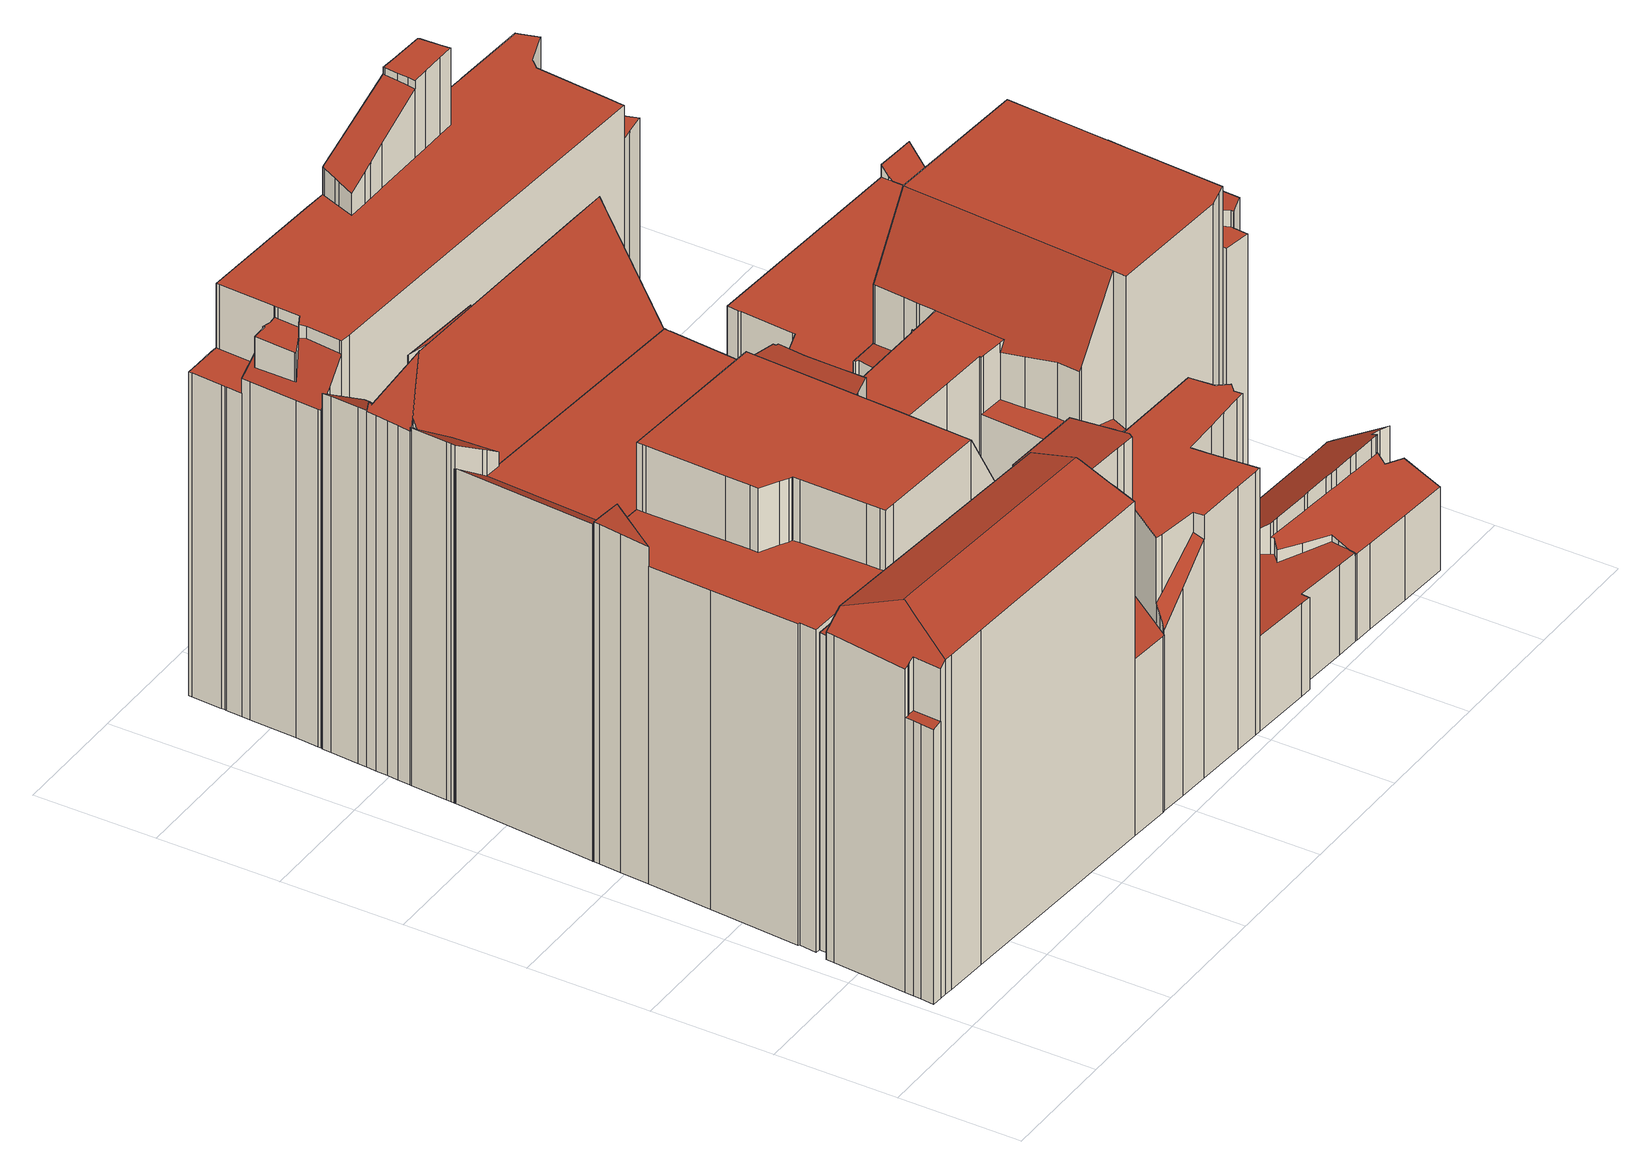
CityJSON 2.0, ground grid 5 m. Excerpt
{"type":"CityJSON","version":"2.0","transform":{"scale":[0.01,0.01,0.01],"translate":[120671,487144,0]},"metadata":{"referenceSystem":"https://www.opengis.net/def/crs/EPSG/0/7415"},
"CityObjects":{
"building1":{"type":"Building","attributes":{"dak_type":"slanted","data_area":122.08,"data_coverage":0.781,"geconstateerd":false,"gid":14482954,"h_dak_50p":11.7,"h_dak_70p":15.07,"h_dak_max":15.77,"h_dak_min":3.87,"h_maaiveld":0.478,"kas_warenhuis":false,"lod11_replace":false,"ondergronds_type":"above ground","oorspronkelijkbouwjaar":1865,"pw_actueel":"yes","pw_bron":"ahn3","reconstructie_methode":"tudelft3d-geoflow","reconstruction_skipped":false,"rmse_lod12":5.61,"rmse_lod13":1.12,"rmse_lod22":0.41,"rn":1,"status":"Pand in gebruik","t_run":332.65,"val3dity_codes_lod12":"[]","val3dity_codes_lod13":"[]","val3dity_codes_lod22":"[]"},"children":["building1-1"]},
"building1-1":{"type":"BuildingPart","parents":["building1"],"geometry":[{"type":"Solid","lod":"2.2","boundaries":[[[[0,1,2,3,4,5,6,7,8,9,10,11,12,13,14,15,16,17,18,19,20,21,22,23,24,25,26,27,28,29,30,31,32,33,34,35,36,37,38,39,40,41,42,43,44,45,46,47,48]],[[49,22,21,50]],[[51,11,10,52]],[[53,54,55,56]],[[57,42,41,54,53]],[[58,59,60,61]],[[62,63,64,65]],[[66,12,11,51]],[[67,68,69,70]],[[71,44,43,72]],[[73,45,44,71]],[[74,46,45,73]],[[72,43,42,57]],[[56,55,75]],[[54,41,40,76]],[[52,10,9,77]],[[78,79,80,81]],[[82,7,6,83]],[[84,85,86,87]],[[88,13,12,66]],[[89,90,91,92]],[[93,88,94,95]],[[96,97,98,99]],[[97,100,101,102]],[[103,104,105,106]],[[107,27,26,108]],[[109,110,85,84]],[[110,111,112,113]],[[114,115,116,117]],[[118,50,21,20,63,62]],[[119,120,121,122]],[[95,94,90,89]],[[123,15,14,124]],[[81,80,16,15,123]],[[125,126,50,118]],[[102,101,127,128]],[[128,127,129,130,131]],[[132,33,32,133]],[[134,34,33,132]],[[135,29,28,136]],[[136,28,27,107]],[[137,138,139,140]],[[141,142,143,144]],[[108,26,25,145]],[[146,147,138,137]],[[148,77,9,8,149]],[[92,91,77,148]],[[150,39,38,151]],[[151,38,37,152]],[[153,19,18,154]],[[155,17,16,80]],[[156,157,75]],[[158,159,79,78]],[[160,161,111,110,109]],[[162,163,164,165]],[[149,8,7,82]],[[166,167,163,162]],[[168,169,170,171]],[[169,172,173,174]],[[175,176,126,125]],[[106,105,176,175]],[[83,6,5,177,178]],[[179,4,3,180]],[[124,14,13,88,93]],[[131,130,181,182]],[[99,98,183,184]],[[184,183,104,103]],[[185,186,120,119]],[[145,25,24,187]],[[187,24,23,188]],[[189,190,157,156]],[[165,164,190,189]],[[70,69,147,146]],[[191,192,59,58]],[[177,5,4,179]],[[182,181,193,194]],[[144,143,195,196]],[[197,30,29,135]],[[140,139,198,199]],[[63,20,19,153]],[[200,201,188,202]],[[122,121,172,169,168]],[[171,170,68,67]],[[174,173,167,166]],[[194,193,203,204]],[[204,203,1,0,205]],[[76,40,39,150]],[[206,207,208,209]],[[209,208,31,30,197]],[[210,211,100,97,96]],[[212,213,214,215]],[[216,217,192,191]],[[218,48,47,219,220]],[[220,219,213,212]],[[219,47,46,74]],[[221,222,201,200]],[[223,224,222,221]],[[225,226,224,223]],[[227,185,226,225]],[[61,60,186,185,227]],[[133,32,31,208]],[[154,18,17,155]],[[202,188,23,22,49]],[[199,198,142,141]],[[196,195,207,206]],[[228,35,34,134]],[[229,36,35,228]],[[152,37,36,229]],[[205,0,48,218]],[[215,214,217,216]],[[117,116,161,160]],[[178,177,115,114]],[[230,231,232,233]],[[130,129,231,230]],[[233,232,180,234]],[[234,180,3,2,235]],[[235,2,1,203]],[[113,112,211,210]],[[65,64,236,86]],[[87,86,236,159,158]],[[123,124,93,95,89,92,148,149,237,238,239,240,158,78,81]],[[90,94,88,66,51,52,77,91]],[[239,238,237,149,82,83,178,114,117,160,109,241,240]],[[152,229,228,134,132,133,208,207,195,143,142,198,139,138,147,69,68,170,169,174,166,162,165,189,156,75,55,54,76,150,151]],[[163,167,173,172,121,120,186,60,59,192,217,214,213,219,74,73,71,72,57,53,56,75,157,190,164]],[[210,96,99,184,103,106,175,125,118,62,65,86,85,110,113]],[[159,236,64,63,153,154,155,80,79]],[[119,122,168,171,67,70,146,137,140,199,141,144,196,206,209,197,135,136,107,108,145,187,188,201,222,224,226,185]],[[220,212,215,216,191,58,61,227,225,223,221,200,202,49,50,126,176,105,104,183,98,97,102,128,131,182,194,204,205,218]],[[180,232,231,129,127,101,100,211,112,111,161,116,115,177,179]],[[235,203,193,181,130,230,233,234]],[[87,158,240,241,109,84]]]],"semantics":{"surfaces":[{"type":"GroundSurface"},{"type":"WallSurface","on_footprint_edge":true},{"type":"WallSurface","on_footprint_edge":false},{"type":"RoofSurface"}],"values":[[0,1,1,2,1,2,2,1,2,1,1,1,1,2,1,1,2,1,2,1,2,2,2,2,2,1,2,2,2,1,2,2,1,1,2,2,2,1,1,1,1,2,2,1,2,1,2,1,1,1,1,2,2,2,2,1,2,2,2,2,2,1,1,1,2,2,2,2,1,1,2,2,2,2,1,2,2,1,2,1,2,2,2,2,2,1,1,2,1,2,2,2,1,2,1,2,2,2,2,2,1,1,1,2,2,1,1,1,1,2,2,2,2,2,2,1,1,2,2,2,3,3,3,3,3,3,3,3,3,3,3,3]]}}]},
"building2":{"type":"Building","attributes":{"dak_type":"slanted","data_area":215.02,"data_coverage":0.918,"geconstateerd":false,"gid":14482125,"h_dak_50p":16.56,"h_dak_70p":16.79,"h_dak_max":19.2,"h_dak_min":4.16,"h_maaiveld":0.492,"kas_warenhuis":false,"lod11_replace":false,"ondergronds_type":"above ground","oorspronkelijkbouwjaar":1978,"pw_actueel":"yes","pw_bron":"ahn3","reconstructie_methode":"tudelft3d-geoflow","reconstruction_skipped":false,"rmse_lod12":2.72,"rmse_lod13":2.87,"rmse_lod22":0.276,"rn":1,"status":"Pand in gebruik","t_run":396.36,"val3dity_codes_lod12":"[]","val3dity_codes_lod13":"[]","val3dity_codes_lod22":"[]"},"children":["building2-1"]},
"building2-1":{"type":"BuildingPart","parents":["building2"],"geometry":[{"type":"Solid","lod":"2.2","boundaries":[[[[242,243,244,245,246,247,248,249,250,251,252,253,254,255,256,257,258,259,260,261,262,263,264,265,266,267,268,269,270,271,272,273,274,275,276,277,278,279,280,281,282,283,284,285,286,287,288,289,290,291,292,293,294]],[[295,258,257,296]],[[297,298,299,300]],[[300,299,262,261,301]],[[302,259,258,295,303]],[[304,260,259,302]],[[305,256,255,306]],[[307,250,249,308]],[[309,251,250,307]],[[310,248,247,311]],[[303,295,312,313]],[[314,315,316,317]],[[318,263,262,299]],[[319,320,321,322,323]],[[324,325,326,327]],[[328,329,330,331]],[[332,333,334,335]],[[336,337,338,339]],[[340,341,342,343]],[[344,345,346,347]],[[343,342,348,349]],[[350,351,333,332]],[[352,254,253,353]],[[354,355,356,357]],[[358,291,290,356]],[[359,292,291,358,360]],[[361,362,363,364,365]],[[366,367,363,362]],[[347,346,282,281,368]],[[369,370,368,371]],[[372,373,374,375]],[[376,377,378,379]],[[357,356,290,289,380]],[[381,382,383,384]],[[385,269,268,383]],[[386,270,269,385]],[[387,275,274,388]],[[389,276,275,387]],[[390,391,392,393]],[[323,322,370,369]],[[301,261,260,304]],[[379,378,394,395]],[[396,397,398,399]],[[400,401,402,403]],[[404,293,292,359]],[[360,358,405,406]],[[407,408,409,410]],[[411,288,287,412]],[[410,409,413,414]],[[415,411,416,417]],[[349,348,252,251,309,418]],[[353,253,252,348]],[[418,309,419,420]],[[420,419,421,351,350]],[[351,421,337,336]],[[406,405,422,423]],[[424,242,294,425]],[[393,392,401,400]],[[426,427,428,429]],[[430,280,279,431]],[[432,433,434,435]],[[436,430,437,438]],[[439,264,263,318]],[[440,266,265,441]],[[441,265,264,439]],[[442,443,444]],[[306,255,254,352,445]],[[445,352,446,447]],[[296,257,256,305]],[[448,449,450]],[[313,312,451,449,448]],[[452,453,454,455]],[[456,457,453,452]],[[455,454,355,354]],[[425,294,293,404]],[[458,286,285,408,407]],[[459,460,461,462]],[[375,374,463,464]],[[465,466,320,319]],[[462,461,467,468]],[[468,467,382,381]],[[469,267,266,440]],[[384,383,268,267,469]],[[438,437,373,372]],[[408,285,284,470]],[[470,284,283,471]],[[414,413,472,473]],[[473,472,474,475]],[[476,477,475,478]],[[479,396,480,481]],[[481,480,482,483]],[[484,485,397,396,479]],[[486,487,488,489]],[[490,272,271,491]],[[491,271,270,386]],[[492,273,272,490]],[[493,494,377,376]],[[399,398,477,476]],[[395,394,485,484]],[[495,245,244,496]],[[322,321,325,324]],[[497,474,498]],[[499,364,498]],[[335,334,457,456]],[[500,311,247,246,501]],[[403,402,502,311,500]],[[339,338,502,402]],[[308,249,248,310]],[[464,463,503,504]],[[504,503,505,506]],[[507,508,509,510]],[[443,442,466,465]],[[365,364,499,433,432]],[[371,368,281,280,430,436]],[[412,287,286,458]],[[417,416,494,493]],[[380,289,288,411,415]],[[471,283,282,346]],[[435,434,345,344]],[[327,326,362,361]],[[449,451,487,486]],[[489,488,447,511]],[[501,246,245,495]],[[511,447,446,341,340]],[[510,509,460,459]],[[506,505,508,507]],[[483,482,512,367,366]],[[478,475,474,497,512,482]],[[388,274,273,492,513]],[[513,492,329,328]],[[514,515,516,517]],[[431,279,278,516]],[[298,297,444]],[[317,316,427,426]],[[518,243,242,424]],[[423,422,315,314]],[[517,516,278,277,519]],[[331,330,515,514]],[[519,277,276,389]],[[429,428,391,390]],[[496,244,243,518]],[[353,348,342,341,446,352]],[[319,520,521,522,523,440,441,439,318,299,298,444,443,465]],[[510,459,462,468,381,384,469,440,523,522,521,520,319,323,369,371,436,438,372,375,464,504,506,507]],[[475,477,398,397,485,394,378,377,494,416,411,412,458,407,410,414,473]],[[417,493,376,379,395,524,450,449,486,489,511,340,343,525,526,380,415]],[[451,312,295,296,305,306,445,447,488,487]],[[308,310,311,502,338,337,421,419,309,307]],[[444,297,300,301,304,302,303,313,448,450,524,395,484,479,481,483,366,362,326,325,321,320,466,442]],[[380,526,525,343,349,418,420,350,332,335,456,452,455,354,357]],[[345,434,433,499,498,474,472,413,409,408,470,471,346]],[[435,344,347,368,370,322,324,327,361,365,432]],[[478,482,480,396,399,476]],[[512,497,498,364,363,367]],[[491,386,385,383,382,467,461,460,509,508,505,503,463,374,373,437,430,431,516,515,330,329,492,490]],[[406,423,314,317,426,429,390,393,400,403,500,501,495,496,518,424,425,404,359,360]],[[517,519,389,387,388,513,328,331,514]],[[391,428,427,316,315,422,405,358,356,355,454,453,457,334,333,351,336,339,402,401,392]]]],"semantics":{"surfaces":[{"type":"GroundSurface"},{"type":"WallSurface","on_footprint_edge":true},{"type":"WallSurface","on_footprint_edge":false},{"type":"RoofSurface"}],"values":[[0,1,2,1,1,1,1,1,1,1,2,2,1,2,2,2,2,2,2,2,2,2,1,2,1,1,2,2,1,2,2,2,1,2,1,1,1,1,2,2,1,2,2,2,1,2,2,1,2,2,1,1,2,2,2,2,1,2,2,1,2,2,1,1,1,2,1,2,1,2,2,2,2,2,1,1,2,2,2,2,2,1,1,2,1,1,2,2,2,2,2,2,2,1,1,1,2,2,2,1,2,2,2,2,1,2,2,1,2,2,2,2,2,1,1,2,1,1,2,2,2,2,1,2,2,2,2,2,1,2,2,1,2,2,1,2,1,2,1,2,1,3,3,3,3,3,3,3,3,3,3,3,3,3,3,3,3,3]]}}]},
"building3":{"type":"Building","attributes":{"dak_type":"slanted","data_area":86.5,"data_coverage":0.867,"geconstateerd":false,"gid":16992006,"h_dak_50p":14.15,"h_dak_70p":15.33,"h_dak_max":17.49,"h_dak_min":2.05,"h_maaiveld":0.524,"kas_warenhuis":false,"lod11_replace":false,"ondergronds_type":"above ground","oorspronkelijkbouwjaar":1005,"pw_actueel":"yes","pw_bron":"ahn3","reconstructie_methode":"tudelft3d-geoflow","reconstruction_skipped":false,"rmse_lod12":5.2,"rmse_lod13":1.43,"rmse_lod22":0.178,"rn":1,"status":"Pand in gebruik","t_run":213.34,"val3dity_codes_lod12":"[]","val3dity_codes_lod13":"[]","val3dity_codes_lod22":"[]"},"children":["building3-1"]},
"building3-1":{"type":"BuildingPart","parents":["building3"],"geometry":[{"type":"Solid","lod":"2.2","boundaries":[[[[527,528,529,530,531,532,533,534,535,536,537,538,539,540,541,542,543,544,545,546,547,548,549,550,551,552,553,554,555,556,557,558,559,560,561,562,563,564,565,566,567]],[[568,569,570,571,572]],[[573,531,530,574]],[[575,561,560,576]],[[577,535,534,578]],[[579,580,581,582]],[[583,548,547,584]],[[585,586,587]],[[588,584,547,546,589]],[[590,550,549,591]],[[592,564,563,593]],[[594,539,538,595]],[[596,537,536,597]],[[598,529,528,599]],[[600,601,533,532,602]],[[603,558,557,604]],[[605,554,553,606]],[[607,608,609,610]],[[611,612,613,614]],[[599,528,527,615]],[[616,555,554,605]],[[617,618,619,620]],[[620,619,570,569]],[[610,609,569,568]],[[621,622,618,617]],[[604,557,556,622,621]],[[623,624,584,588]],[[589,546,545,625,626]],[[626,625,627,628]],[[591,549,548,583]],[[629,543,542,630]],[[631,541,540,632]],[[632,540,539,594]],[[633,634,635]],[[580,579,636]],[[576,560,559,637]],[[638,639,624,623]],[[586,585,639,638]],[[640,552,551,613]],[[582,581,630,641]],[[625,545,544,642]],[[634,633,643,644]],[[645,646,647]],[[646,645,648]],[[649,567,566,650]],[[651,652,653]],[[654,655,653]],[[593,563,562,656]],[[657,658,659,660]],[[578,534,533,601]],[[660,659,601,600]],[[655,654,657]],[[661,662,663,664]],[[664,663,652,651]],[[665,649,662,661]],[[622,556,555,616]],[[637,559,558,603]],[[641,630,542,541,631]],[[595,538,537,596,666]],[[615,527,567,649,665]],[[650,566,565,667]],[[668,669,670,671]],[[572,571,672,673]],[[606,553,552,640]],[[666,596,674]],[[644,643,674]],[[628,627,675,676]],[[676,675,677]],[[642,544,543,629]],[[667,565,564,592]],[[656,562,561,575,678]],[[678,575,608,607]],[[673,672,669,668]],[[671,670,679,680]],[[680,679,612,611]],[[614,613,551,550,590]],[[602,532,531,573]],[[574,530,529,598]],[[597,536,535,577]],[[604,621,617,620,569,609,608,575,576,637,603]],[[626,628,676,677,681,587,586,638,623,588,589]],[[648,682,635,634,644,674,596,597,577,578,601,659,658,657,654,683]],[[573,574,598,599,615,665,661,664,651,653,655,657,660,600,602]],[[674,643,633,684,636,579,582,641,631,632,594,595,666]],[[685,686,687,647,646,648,683,654,653,652,663,662,649,650,667,592,593,656,678,607,610,568,688]],[[679,670,669,672,571,570,619,618,622,616,605,606,640,613,612]],[[614,590,591,583,584,624,639,585,587,681,677,675,627,625,642,629,630,581,580,636,684,633,635,682,648,645,647,687,686,685,688,568,572,673,668,671,680,611]]]],"semantics":{"surfaces":[{"type":"GroundSurface"},{"type":"WallSurface","on_footprint_edge":false},{"type":"WallSurface","on_footprint_edge":true},{"type":"RoofSurface"}],"values":[[0,1,2,2,2,1,2,1,2,2,2,2,2,2,2,2,2,1,1,2,2,1,1,1,1,2,1,2,1,2,2,2,2,1,1,2,1,1,2,1,2,1,1,1,2,1,1,2,1,2,1,1,1,1,1,2,2,2,2,2,2,1,1,2,1,1,1,1,2,2,2,1,1,1,1,2,2,2,2,3,3,3,3,3,3,3,3]]}}]},
"building4":{"type":"Building","attributes":{"dak_type":"slanted","data_area":143.49,"data_coverage":0.872,"geconstateerd":false,"gid":17594688,"h_dak_50p":12.26,"h_dak_70p":13.23,"h_dak_max":14.74,"h_dak_min":3.36,"h_maaiveld":0.517,"kas_warenhuis":false,"lod11_replace":false,"ondergronds_type":"above ground","oorspronkelijkbouwjaar":1860,"pw_actueel":"yes","pw_bron":"ahn3","reconstructie_methode":"tudelft3d-geoflow","reconstruction_skipped":false,"rmse_lod12":1.8,"rmse_lod13":3.18,"rmse_lod22":0.223,"rn":1,"status":"Pand in gebruik","t_run":232.1,"val3dity_codes_lod12":"[]","val3dity_codes_lod13":"[]","val3dity_codes_lod22":"[]"},"children":["building4-1"]},
"building4-1":{"type":"BuildingPart","parents":["building4"],"geometry":[{"type":"Solid","lod":"2.2","boundaries":[[[[689,690,691,692,693,694,695,696,697,698,699,700,701,702,703,704,705,706,707,708,709,710,711,712,713,714,715]],[[716,692,691,717]],[[718,701,700,719,720]],[[721,699,698,722]],[[723,724,725]],[[722,698,697,726]],[[727,709,708,728]],[[729,702,701,718]],[[730,731,724,723]],[[726,697,696,731,730]],[[732,733,734,735,736,737]],[[738,706,705,739]],[[740,707,706,738,741]],[[728,708,707,740]],[[742,714,713,743]],[[744,745,746,747]],[[748,749,750,751]],[[747,746,752,753]],[[754,755,725]],[[741,738,756,757]],[[751,750,758,759]],[[760,761,745,744]],[[736,735,762,763]],[[761,694,693,764]],[[753,752,749,748]],[[717,691,690,765]],[[743,713,712,766]],[[731,696,695,767]],[[768,769,770,771]],[[763,762,772,773]],[[759,758,733,732]],[[774,775,734,733]],[[773,772,769,768]],[[776,777,775,774]],[[778,779,777,776]],[[764,693,692,716,780]],[[780,716,781,782]],[[782,781,783,784]],[[785,786,787,788]],[[789,704,703,790]],[[737,736,786,785]],[[791,711,710,792]],[[792,710,709,727]],[[766,712,711,791]],[[793,794,795,796]],[[784,783,779,778]],[[797,790,703,702,729]],[[788,787,798,799]],[[799,798,790,797]],[[720,719,755,754]],[[719,700,699,721]],[[739,705,704,789]],[[757,756,800,801]],[[802,803,804,805]],[[801,800,803,802]],[[805,804,806,807]],[[771,770,808,809]],[[807,806,809,810]],[[810,809,808,794,793]],[[811,689,715,812]],[[796,795,812,813]],[[765,690,689,811]],[[813,812,715,714,742]],[[767,695,694,761,760]],[[814,742,743,766,791,792,727,728,740,815]],[[784,778,776,774,733,758,750,749,752,746,745,761,764,780,782]],[[737,785,788,799,797,729,718,720,754,725,724,731,767,760,744,747,753,748,751,759,732]],[[719,721,722,726,730,723,725,755]],[[739,789,790,798,787,786,736,763,816,817]],[[807,810,793,796,813,742,814,815,740,741,757,801,802,805]],[[809,806,804,803,800,756,738,739,817,816,763,773,768,771]],[[765,811,812,795,794,808,770,769,772,762,735,734,775,777,779,783,781,716,717]]]],"semantics":{"surfaces":[{"type":"GroundSurface"},{"type":"WallSurface","on_footprint_edge":true},{"type":"WallSurface","on_footprint_edge":false},{"type":"RoofSurface"}],"values":[[0,1,1,1,2,1,1,1,2,1,2,1,1,1,1,2,2,2,2,2,2,2,2,1,2,1,1,1,2,2,2,2,2,2,2,1,2,2,2,1,2,1,1,1,2,2,1,2,2,2,1,1,2,2,2,2,2,2,2,1,2,1,1,1,3,3,3,3,3,3,3,3]]}}]},
"building5":{"type":"Building","attributes":{"dak_type":"slanted","data_area":106.24,"data_coverage":0.942,"geconstateerd":false,"gid":16992007,"h_dak_50p":17.06,"h_dak_70p":17.08,"h_dak_max":20.42,"h_dak_min":3.39,"h_maaiveld":0.544,"kas_warenhuis":false,"lod11_replace":false,"ondergronds_type":"above ground","oorspronkelijkbouwjaar":1987,"pw_actueel":"yes","pw_bron":"ahn3","reconstructie_methode":"tudelft3d-geoflow","reconstruction_skipped":false,"rmse_lod12":2.72,"rmse_lod13":2.98,"rmse_lod22":1.83,"rn":1,"status":"Pand in gebruik","t_run":250.57,"val3dity_codes_lod12":"[]","val3dity_codes_lod13":"[]","val3dity_codes_lod22":"[]"},"children":["building5-1"]},
"building5-1":{"type":"BuildingPart","parents":["building5"],"geometry":[{"type":"Solid","lod":"2.2","boundaries":[[[[818,819,820,821,822,823,824,825,826,827,828,829,830,831,832,833,834,835,836,837,838,839,840,841,842,843,844,845,846,847,848,849,850,851,852,853,854,855]],[[856,829,828,857]],[[858,859,860,861]],[[862,863,864,865]],[[866,818,855,867]],[[857,828,827,868,869]],[[870,871,850,849,872]],[[869,868,873,874]],[[875,876,877,878,879]],[[880,823,822,881]],[[882,824,823,880]],[[879,878,883,884]],[[878,877,885,886]],[[868,827,826,887]],[[874,873,876,875]],[[888,889,890,891]],[[892,893,894,895]],[[896,832,831,897]],[[895,894,898,899]],[[899,898,900,901]],[[902,903,904,905]],[[905,904,906,907,908]],[[909,853,852,910]],[[911,912,913,889,888]],[[914,915,913,912]],[[916,854,853,909]],[[865,864,917,918]],[[918,917,919,920]],[[921,840,839,922]],[[923,841,840,921]],[[924,842,841,923]],[[925,843,842,924]],[[901,900,906,904]],[[926,927,893,892]],[[861,860,927,926]],[[928,844,843,925]],[[929,845,844,928]],[[930,931,932,933]],[[934,935,936,937]],[[938,939,903,902]],[[881,822,821,940]],[[941,942,939,938]],[[872,849,848,943]],[[944,847,846,945,946]],[[943,848,847,944]],[[945,846,845,929]],[[947,836,835,948]],[[946,945,863,862]],[[949,950,951,952]],[[953,833,832,896,954]],[[955,956,950,949]],[[957,838,837,958]],[[958,837,836,947]],[[959,851,850,871]],[[891,890,871,870]],[[910,852,851,959]],[[960,856,961,962]],[[962,961,859,858]],[[897,831,830,963]],[[963,830,829,856,960]],[[867,855,854,916]],[[940,821,820,964]],[[964,820,819,965]],[[887,826,825,966]],[[966,825,824,882]],[[967,968,969,970]],[[908,907,968,967]],[[971,972,834,833,953]],[[954,896,942,941]],[[948,835,834,972]],[[952,951,972,971]],[[970,969,956,955]],[[920,919,922,973]],[[973,922,839,838,957]],[[933,932,915,914]],[[937,936,912,911]],[[974,975,931,930]],[[976,965,819,818,866]],[[977,978,965,976]],[[979,980,978,977]],[[981,982,975,974]],[[983,984,985,982,981]],[[982,985,980,979]],[[886,885,984,983]],[[884,883,935,934]],[[903,939,942,896,897,963,960,962,858,861,926,892,895,899,901,904]],[[952,971,953,954,941,938,902,905,908,967,970,955,949]],[[922,919,917,864,863,945,929,928,925,924,923,921]],[[915,932,931,975,982,979,977,976,866,867,916,909,910,959,871,890,889,913]],[[879,884,934,937,911,888,891,870,872,943,944,946,862,865,918,920,973,957,958,947,948,972,951,950,956,969,968,907,906,900,898,894,893,927,860,859,961,856,857,869,874,875]],[[978,980,985,984,885,877,876,873,868,887,966,882,880,881,940,964,965]],[[912,936,935,883,878,886,983,981,974,930,933,914]]]],"semantics":{"surfaces":[{"type":"GroundSurface"},{"type":"WallSurface","on_footprint_edge":true},{"type":"WallSurface","on_footprint_edge":false},{"type":"RoofSurface"}],"values":[[0,1,2,2,1,1,1,2,2,1,1,2,2,1,2,2,2,1,2,2,2,2,1,2,2,1,2,2,1,1,1,1,2,2,2,1,1,2,2,2,1,2,1,1,1,1,1,2,2,1,2,1,1,1,2,1,2,2,1,1,1,1,1,1,1,2,2,1,2,1,2,2,2,1,2,2,2,1,2,2,2,2,2,2,2,3,3,3,3,3,3,3]]}}]}
},
"vertices":[
[1891,68,48],[1687,81,48],[1556,89,48],[1446,96,48],[1437,96,48],[1265,107,48],[330,165,48],[153,176,48],[115,178,48],[88,180,48],[44,182,48],[49,236,48],[51,268,48],[54,304,48],[79,608,48],[82,640,48],[116,638,48],[119,689,48],[144,688,48],[160,687,48],[1291,617,48],[1641,596,48],[1682,593,48],[2360,551,48],[2552,539,48],[3165,501,48],[3203,499,48],[3201,471,48],[3187,237,48],[3167,262,48],[3148,286,48],[3130,252,48],[3128,249,48],[3105,206,48],[3132,196,48],[3183,176,48],[3177,85,48],[3173,23,48],[2956,36,48],[2746,49,48],[2665,54,48],[2655,55,48],[2560,60,48],[2330,75,48],[2328,47,48],[2328,41,48],[2280,44,48],[2024,60,48],[2000,61,48],[1682,593,1161],[1641,596,1161],[49,236,1215],[44,182,1214],[2655,55,425],[2655,55,415],[2656,66,419],[2656,66,426],[2560,60,430],[2242,336,1168],[2242,336,449],[2331,338,445],[2331,338,1169],[1291,617,1422],[1291,617,1393],[1290,596,1391],[1290,596,1424],[51,268,1216],[2524,290,567],[2524,290,507],[2685,279,503],[2685,279,567],[2328,47,440],[2330,75,440],[2328,41,440],[2280,44,442],[2659,83,426],[2665,54,415],[88,180,1224],[148,635,1491],[148,635,1391],[116,638,1391],[116,638,1466],[153,176,1469],[330,165,1469],[1280,409,1544],[1280,409,1447],[1287,541,1431],[1287,541,1506],[54,304,1216],[74,299,1437],[74,299,1220],[95,295,1225],[95,295,1452],[54,304,1421],[65,301,1218],[65,301,1430],[1566,331,1451],[1566,331,1161],[1613,328,1162],[1613,328,1451],[1566,331,794],[1587,315,794],[1587,315,1161],[1632,398,1442],[1632,398,1162],[1632,408,1162],[1632,408,1441],[3201,471,419],[3203,499,400],[1277,350,1561],[1277,350,1454],[1277,350,799],[1333,347,798],[1333,347,1454],[1269,187,1499],[1269,187,799],[1270,212,799],[1270,212,1509],[1641,596,1418],[2435,341,537],[2435,341,440],[2448,341,440],[2448,341,536],[82,640,1440],[79,608,1438],[1640,581,1420],[1640,581,1161],[1598,307,794],[1598,307,1162],[1488,154,796],[1488,154,886],[1488,154,1161],[3105,206,474],[3128,249,490],[3132,196,470],[3167,262,559],[3187,237,574],[2819,270,568],[2819,270,499],[2848,268,498],[2848,268,568],[2966,260,568],[2966,260,495],[2994,258,494],[2994,258,568],[3165,501,400],[2708,278,567],[2708,278,502],[88,180,1448],[115,178,1469],[2746,49,412],[2956,36,407],[3173,23,402],[160,687,1396],[144,688,1396],[119,689,1396],[2665,127,443],[2665,127,426],[163,634,1503],[163,634,1391],[1277,334,1555],[1277,334,799],[2452,248,491],[2452,248,438],[2550,206,433],[2550,206,474],[2484,277,502],[2484,277,437],[2484,293,566],[2484,293,508],[2500,292,508],[2500,292,566],[2484,293,438],[2491,283,437],[2491,283,505],[1635,458,1435],[1635,458,1161],[1265,107,799],[1265,107,1470],[1437,96,796],[1446,96,796],[1515,149,913],[1515,149,1161],[1630,350,1162],[1630,350,1448],[2373,339,540],[2373,339,443],[2552,539,401],[2360,551,401],[2669,157,455],[2669,157,427],[2154,333,1167],[2154,333,453],[1684,124,1079],[1684,124,1163],[3089,252,492],[3089,252,568],[3148,286,544],[2877,266,498],[2877,266,568],[2360,540,1168],[2360,540,408],[2360,551,1168],[1687,81,1062],[1687,81,1163],[1891,68,1165],[3120,250,569],[3120,250,491],[3130,252,492],[3130,252,566],[1526,334,1452],[1526,334,795],[2018,156,1166],[2018,156,455],[2010,268,458],[2010,268,1166],[2007,329,1166],[2007,329,459],[2000,61,1166],[2024,60,453],[2024,60,1167],[2366,448,1169],[2366,448,469],[2401,402,1169],[2401,402,498],[2371,374,1169],[2371,374,517],[2373,339,1169],[3183,176,462],[3177,85,426],[1468,127,852],[1468,127,796],[1455,109,796],[1455,109,830],[1446,96,813],[1556,89,928],[1287,541,1386],[166,278,1508],[202,348,1535],[237,417,1562],[239,421,1563],[300,417,1563],
[2792,1005,49],[2789,980,49],[2785,949,49],[2827,917,49],[2808,614,49],[2745,599,49],[2771,526,49],[2732,528,49],[2616,535,49],[2511,542,49],[1982,574,49],[1812,585,49],[1795,586,49],[1689,593,49],[1669,594,49],[1673,668,49],[1693,986,49],[1693,993,49],[1496,1005,49],[1213,1023,49],[1208,937,49],[1190,651,49],[1188,623,49],[1179,624,49],[1040,633,49],[569,662,49],[521,665,49],[99,691,49],[108,763,49],[101,764,49],[129,1135,49],[149,1398,49],[158,1519,49],[164,1606,49],[166,1632,49],[213,1629,49],[308,1623,49],[401,1618,49],[427,1616,49],[1095,1575,49],[1257,1565,49],[1272,1564,49],[1664,1540,49],[1744,1535,49],[1759,1534,49],[1855,1528,49],[1866,1527,49],[2047,1516,49],[2679,1477,49],[2726,1474,49],[2762,1472,49],[2844,1467,49],[2850,1466,49],[1693,986,1256],[1673,668,1257],[1203,941,1498],[1203,941,1410],[1208,937,1401],[1208,937,1498],[1213,1023,1499],[1693,993,1499],[1693,986,1499],[1496,1005,1499],[1669,594,1257],[1689,593,1258],[2616,535,416],[2732,528,416],[2511,542,417],[2771,526,415],[2745,599,459],[1704,984,1256],[1704,984,1499],[2737,1343,1607],[2737,1343,1530],[2763,1016,1540],[2763,1016,1619],[1190,651,1404],[1065,1064,1673],[1065,1064,1499],[1069,1127,1500],[1069,1127,1636],[1069,1127,1673],[1136,1149,1624],[1136,1149,1500],[1257,1189,1501],[1257,1189,1603],[166,1423,1481],[166,1423,1396],[193,1461,1395],[193,1461,1482],[2646,981,1815],[2646,981,1544],[2651,1052,1542],[2651,1052,1815],[2617,551,1559],[2617,551,426],[2733,537,421],[2733,537,1556],[1810,651,1513],[1810,651,1230],[1986,629,1191],[1986,629,1819],[1257,1553,1608],[1257,1553,509],[1257,1565,508],[1257,1565,1608],[1982,574,1168],[1982,574,1819],[2618,568,1816],[2618,568,1559],[1795,586,1204],[1812,585,1201],[2679,1471,1814],[2679,1471,1527],[2679,1477,1527],[2679,1477,1814],[2726,1474,1526],[2762,1472,1609],[2726,1474,1602],[1257,1277,1604],[1257,1277,1502],[1257,1277,1345],[1257,1327,1350],[1257,1327,1605],[1690,1267,1502],[1690,1267,558],[1095,1575,1638],[1094,1561,1671],[1094,1561,1638],[1095,1575,1671],[425,1576,1676],[425,1576,1393],[412,1248,1403],[412,1248,1678],[1852,1344,1502],[1852,1344,1258],[1851,1332,1258],[1851,1332,1502],[2047,1516,1818],[522,688,1679],[522,688,1420],[521,665,1421],[521,665,1679],[99,691,1418],[108,763,1416],[164,1606,1490],[158,1519,1486],[166,1632,1491],[2757,971,1619],[2757,971,1541],[2687,761,1550],[2687,761,1610],[1846,1264,1259],[1846,1264,1502],[1789,1265,1381],[1789,1265,1256],[1773,1301,1255],[1773,1301,1373],[2742,608,1623],[2742,608,1554],[2741,598,1554],[2741,598,1623],[2844,1467,1625],[2727,1469,1526],[2727,1469,1602],[1744,1535,1249],[1744,1535,517],[1748,1530,518],[1748,1530,1249],[1866,1527,1255],[1855,1528,1254],[1756,1520,518],[1756,1520,1250],[1866,1527,1504],[1865,1522,1255],[1865,1522,1504],[2511,542,1816],[2573,557,428],[2573,557,1816],[2618,568,436],[2728,1457,1526],[2728,1457,1603],[2792,1005,1625],[2850,1466,1626],[2764,995,1620],[2764,995,1540],[2760,980,1541],[2760,980,1619],[427,1616,1392],[401,1618,1392],[1257,1437,1606],[1257,1437,512],[1271,1553,509],[1271,1553,1605],[427,1616,1676],[426,1593,1392],[426,1593,1676],[1188,623,1405],[1040,633,1675],[1179,624,1421],[1104,1029,1499],[1104,1029,1599],[1157,983,1498],[1795,586,1259],[1800,652,1232],[1800,652,1259],[1800,975,1499],[1800,975,1458],[1824,973,1499],[1800,975,1258],[2665,1260,1814],[2665,1260,1534],[2676,1435,1528],[2676,1435,1814],[2651,1061,1815],[2651,1061,1541],[1759,1534,1250],[526,1044,1678],[526,1044,1410],[526,1016,1410],[526,1016,1678],[409,1148,1406],[409,1148,1678],[1085,1046,1636],[1085,1046,1499],[522,744,1419],[522,744,1679],[569,662,1679],[1664,1540,516],[1272,1564,509],[1731,1394,521],[1731,1394,1251],[1720,1340,522],[1720,1340,1252],[1755,1341,1364],[1755,1341,1253],[1720,1340,1362],[1789,1265,1502],[1705,1267,1376],[1705,1267,1502],[1707,1274,1374],[1707,1274,1502],[1825,1264,1502],[1825,1264,1258],[1803,875,1475],[1803,875,1258],[1807,748,1259],[1807,748,1496],[129,1135,1404],[101,764,1416],[149,1398,1397],[1856,1397,1503],[1856,1397,1257],[2827,917,1633],[2785,949,1625],[1720,1340,511],[1714,1340,522],[1257,1327,515],[2745,599,1624],[2808,614,1636],[2741,598,458],[407,1111,1407],[407,1111,1678],[480,1070,1409],[480,1070,1678],[513,1051,1678],[513,1051,1409],[522,1046,1410],[522,1046,1678],[1800,652,1495],[1707,1274,529],[149,1398,1481],[291,1600,1485],[291,1600,1391],[308,1623,1391],[308,1623,1485],[2789,980,1625],[213,1629,1489],[1064,1048,1673],[1057,928,1674],[1051,830,1674],[1042,659,1675],[1834,1104,1500],[2041,1426,1818],[2045,1494,1818],
[401,2207,52],[374,2209,52],[211,2219,52],[213,2239,52],[214,2256,52],[225,2405,52],[225,2410,52],[229,2463,52],[232,2505,52],[235,2555,52],[238,2594,52],[241,2632,52],[249,2744,52],[251,2782,52],[259,2782,52],[508,2766,52],[520,2765,52],[622,2759,52],[770,2750,52],[935,2740,52],[1154,2726,52],[1157,2726,52],[1558,2701,52],[1572,2700,52],[1590,2699,52],[2012,2673,52],[2012,2665,52],[1999,2492,52],[1999,2478,52],[1993,2404,52],[1974,2131,52],[2039,2129,52],[2037,2106,52],[1973,2110,52],[1539,2137,52],[1104,2164,52],[1096,2164,52],[833,2180,52],[747,2186,52],[704,2188,52],[474,2202,52],[1527,2430,1753],[1527,2430,878],[1527,2430,240],[1524,2503,240],[1524,2503,1612],[214,2256,1572],[213,2239,1572],[1539,2137,877],[1973,2110,882],[232,2505,1558],[229,2463,1556],[502,2739,1389],[502,2739,1261],[503,2742,1256],[503,2742,1389],[1157,2726,1220],[1154,2726,1220],[1111,2680,1313],[1111,2680,1404],[1072,2638,1399],[1154,2726,1409],[935,2740,1415],[1572,2700,1228],[1558,2701,1227],[833,2180,1201],[1096,2164,1201],[249,2744,1564],[241,2632,1566],[238,2594,1563],[235,2555,1561],[211,2219,1573],[374,2209,1461],[225,2410,1570],[225,2410,1553],[225,2405,1570],[2039,2129,883],[1974,2131,883],[1999,2492,218],[2012,2665,216],[1538,2150,1227],[1538,2150,877],[1528,2408,878],[1528,2408,1710],[1588,2693,1240],[1588,2693,236],[1590,2699,236],[1590,2699,1228],[401,2207,1442],[1999,2478,218],[1959,2406,883],[1959,2406,220],[1571,2428,238],[1571,2428,878],[1993,2404,884],[1993,2404,219],[1148,2721,1409],[1148,2721,1232],[770,2750,1213],[770,2750,1419],[897,2724,1250],[897,2724,1413],[520,2765,1208],[508,2766,1208],[259,2782,1558],[251,2782,1563],[262,2601,1550],[262,2601,1585],[262,2583,1586],[444,2656,1427],[2037,2106,883],[1132,2703,1407],[1132,2703,1266],[2012,2673,216],[508,2766,1386],[622,2759,1210],[244,2596,1563],[244,2596,1568],[427,2494,1740],[427,2494,1744],[431,2493,1742],[425,2494,1742],[474,2202,1200],[704,2188,1201],[253,2398,1550],[253,2398,1542],[254,2402,1550],[258,2420,1584],[258,2420,1547],[1104,2164,1201],[235,2410,1563],[235,2410,1562],[230,2408,1557],[230,2408,1566],[445,2251,1413],[445,2251,1288],[391,2340,1450],[391,2340,1453],[474,2202,1391],[238,2594,1567],[747,2186,1201],[1561,2645,1335],[1561,2645,238],[1559,2688,237],[1559,2688,1253],[1562,2617,238],[1562,2617,1390],[240,2595,1565],[776,2672,1362],[776,2672,1408],[818,2648,1404],[1539,2137,1202],[1586,2687,236],[1586,2687,1252],[1024,2640,1400],[419,2497,1736],[325,2450,1647],[277,2606,1540],[1369,2440,1751],[442,2493,1742],[439,2493,1742],[1500,2432,1752],
[1593,2138,52],[1605,2139,52],[1605,2137,52],[1820,2124,52],[1860,2121,52],[1869,2121,52],[2764,2066,52],[2806,2063,52],[2920,2056,52],[2975,2053,52],[2938,1461,52],[2793,1470,52],[1727,1536,52],[1709,1537,52],[1679,1539,52],[1534,1548,52],[1524,1548,52],[1438,1554,52],[367,1620,52],[177,1632,52],[161,1633,52],[162,1636,52],[212,2217,52],[212,2223,52],[229,2222,52],[401,2212,52],[1488,2144,52],[1820,2124,721],[1605,2137,716],[1727,1536,1192],[2793,1470,508],[2793,1470,1191],[2938,1461,508],[2975,2053,1245],[2805,2032,1207],[2805,2032,1192],[2805,2019,1192],[2920,2056,1245],[161,1633,1484],[177,1632,1472],[1709,1537,1192],[2806,2063,1246],[2806,2063,1192],[1701,1785,1192],[1701,1785,922],[1701,1785,711],[1671,1776,710],[1671,1776,1112],[1671,1776,1192],[1438,1554,1020],[1524,1548,1011],[367,1620,1331],[1438,1554,1317],[401,2212,1333],[229,2222,1462],[1865,2074,1192],[1865,2074,931],[1865,2064,931],[1865,2064,1192],[1849,1833,1192],[1849,1833,930],[1767,1807,925],[1767,1807,1192],[1849,1846,930],[1849,1846,1192],[2793,1492,1191],[2793,1492,536],[1439,1565,1019],[1439,1565,1317],[1754,1803,925],[1754,1803,1192],[1869,2121,1192],[1869,2121,932],[1544,1734,707],[1544,1734,1004],[1860,2121,931],[1605,2139,716],[212,2223,1474],[2764,2066,1192],[1550,1799,1002],[1550,1799,708],[1535,1793,708],[1535,1793,1003],[1550,1795,708],[1550,1795,1002],[1704,1822,922],[1704,1822,712],[1711,1898,923],[1711,1898,714],[1648,2042,920],[1648,2042,715],[1820,2124,929],[1830,2110,721],[1830,2110,930],[1750,2080,719],[1750,2080,926],[1690,1659,1192],[1690,1659,1143],[1688,1638,1144],[1688,1638,1192],[1534,1548,1020],[1679,1539,1148],[212,2217,1474],[162,1636,1484],[1486,2119,1320],[1486,2119,713],[1486,2127,713],[1486,2127,1320],[1679,1539,1192],[1680,1552,1148],[1680,1552,1192],[1447,1654,1016],[1447,1654,1318],[1451,1704,1318],[1451,1704,1014],[1456,1762,1012],[1456,1762,1318],[1456,1767,1012],[1456,1767,1318],[1457,1779,706],[1457,1779,1012],[1457,1779,1318],[1593,2138,716],[1488,2144,714],[1488,2144,1320],[400,2203,1333],[367,1625,1331],[1542,1719,1004],[1525,1559,1010],
[269,3084,54],[271,3120,54],[275,3184,54],[277,3191,54],[276,3206,54],[283,3327,54],[283,3342,54],[340,3338,54],[421,3333,54],[449,3331,54],[1001,3297,54],[1097,3291,54],[1108,3291,54],[1204,3285,54],[1466,3269,54],[1524,3265,54],[1677,3256,54],[1929,3240,54],[1942,3239,54],[2268,3219,54],[2273,3201,54],[2294,3132,54],[2328,3018,54],[2370,3003,54],[2352,2938,54],[2384,2829,54],[2395,2793,54],[2309,2780,54],[2100,2746,54],[2094,2688,54],[2093,2673,54],[421,2776,54],[379,2779,54],[306,2783,54],[292,2784,54],[253,2787,54],[253,2799,54],[259,2894,54],[1097,3291,1707],[1001,3297,1707],[1073,3226,1812],[1073,3226,1707],[1066,3207,1707],[1066,3207,1809],[2129,3050,1706],[2129,3050,1420],[2153,3076,1420],[2153,3076,1706],[269,3084,1489],[259,2894,1487],[449,3331,1435],[449,3331,1708],[379,2779,1708],[379,2779,1652],[421,2776,1708],[449,3318,1434],[449,3318,1708],[437,3089,1708],[437,3089,1432],[437,3086,1432],[437,3086,1662],[437,3086,1708],[283,3327,1429],[276,3206,1428],[283,3342,1429],[436,3074,1662],[436,3074,1708],[402,3084,1431],[402,3084,1662],[421,3333,1434],[391,2929,1708],[391,2929,1657],[380,2791,1653],[380,2791,1708],[1127,3137,1840],[1127,3137,1707],[1160,3137,1707],[1160,3137,1856],[1466,3269,2003],[1204,3285,1875],[1163,3136,1707],[1163,3136,1857],[1236,3135,1707],[1236,3135,1893],[1455,3162,2032],[1455,3162,1999],[1451,3131,1998],[1451,3131,2032],[1451,3131,1707],[1517,3130,1706],[1517,3130,2032],[253,2787,1486],[292,2784,1538],[386,2959,1708],[386,2959,1658],[386,2959,1650],[296,2913,1657],[296,2913,1535],[253,2799,1486],[2156,3079,1420],[2156,3079,1706],[2161,3084,1420],[2161,3084,1706],[2328,3018,1423],[2294,3132,1421],[2370,3003,1423],[2352,2938,1424],[2384,2829,1425],[1041,3139,1798],[1041,3139,1707],[2395,2793,1425],[2309,2780,1424],[301,3084,1663],[301,3084,1531],[296,2923,1534],[296,2923,1658],[432,2982,1708],[432,2982,1659],[393,2962,1658],[393,2962,1708],[1460,3206,2031],[1460,3206,2000],[277,3191,1427],[1465,3260,2031],[1465,3260,2002],[2093,2673,1706],[2094,2688,1706],[2100,2746,1423],[2100,2746,1706],[1942,3239,1706],[1929,3240,1706],[1681,3174,2031],[1681,3174,1706],[1678,3247,1706],[1678,3247,2031],[1524,3265,2030],[1466,3269,2031],[1683,3127,2032],[1683,3127,1706],[2273,3201,1706],[2268,3219,1706],[306,2783,1557],[1097,3291,1822],[1094,3283,1707],[1094,3283,1821],[1108,3291,1828],[275,3184,1427],[271,3120,1426],[340,3338,1431],[1521,3130,2032],[1521,3130,1706],[1612,3128,1706],[1612,3128,2032],[1677,3256,2030],[1677,3256,1706],[2294,3132,1706],[369,3085,1663],[369,3085,1618],[271,3120,1489],[282,3117,1504],[282,3117,1427],[302,3111,1530],[302,3111,1428],[367,3093,1663],[367,3093,1616],[397,3085,1662],[397,3085,1430],[367,3093,1430]
]}
